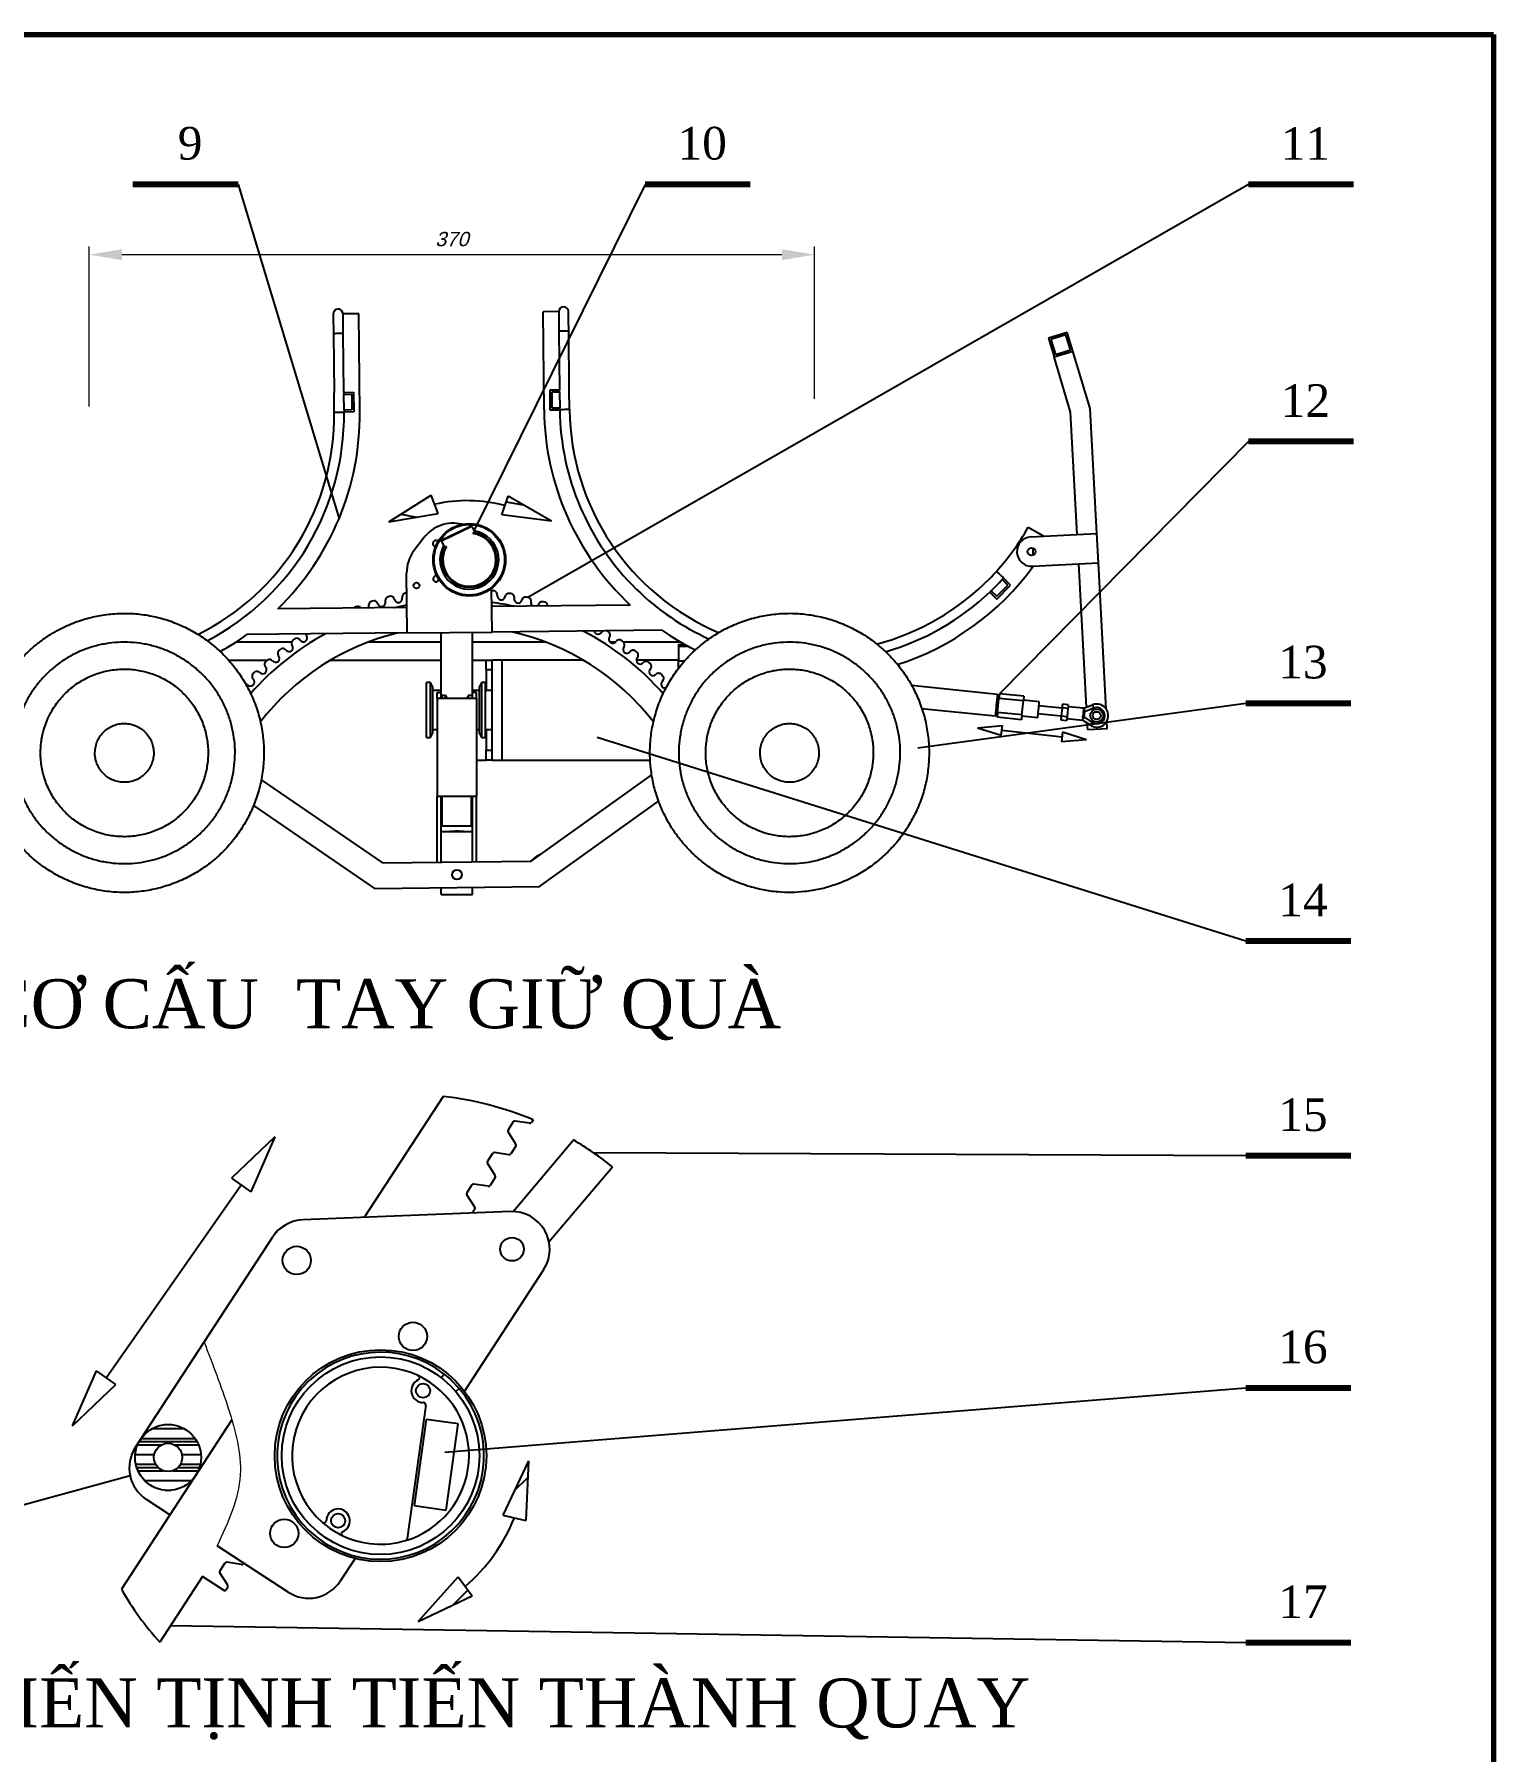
# Model space of a CAD drawing. Header units: millimetres. Extents: x -219 to 2642, y 0 to 2247.
# Drawn here: x 612.3 to 969.5, y 1826.7 to 2247.1 of the extents above; entities that cross this region are included whole.
import ezdxf

# ---------------------------------------------------------------- set-up
doc = ezdxf.new("R2010")
doc.units = ezdxf.units.MM
doc.header["$PDSIZE"] = -1
doc.layers.add('dddd', color=1, linetype='Continuous')
doc.layers.add('NETCOBAN', color=1, linetype='Continuous', lineweight=20)
doc.styles.add('dinh1', font='VNARIAL.TTF', dxfattribs={"oblique": 15})
doc.styles.get("Standard").update_dxf_attribs({"font": 'times_0.ttf'})
doc.dimstyles.new('kt_tq', dxfattribs={"dimtxt": 3.5, "dimasz": 8, "dimexe": 2, "dimexo": 2, "dimgap": 2, "dimtad": 1, "dimdec": 0, "dimlfac": 2.5, "dimzin": 0, "dimtxsty": 'dinh1', "dimcen": 0.09, "dimclrd": 21, "dimclre": 21, "dimclrt": 256, "dimadec": 0, "dimazin": 0, "dimtm": 1e-09, "dimtfac": 1, "dimtdec": 0, "dimtofl": 0, "dimtmove": 0, "dimatfit": 3, "dimfxl": 0.18, "dimtolj": 1, "dimtzin": 0, "dimlwd": 13, "dimlwe": 13, "dimarcsym": 0})

# ---------------------------------------------------------------- blocks, each defined once
blk = doc.blocks.new('*D5')
at = {"layer": 'Defpoints', "color": 21, "lineweight": 13, "ltscale": 0.5, "transparency": 16777216}
for p, q in [((625.69, 2155.94), (625.69, 2195.13)), ((803.28, 2157.85), (803.28, 2195.13)), ((633.69, 2193.13), (795.28, 2193.13))]:
    blk.add_line(p, q, dxfattribs=at)
at = {"layer": 'Defpoints', "color": 0, "ltscale": 0.5, "transparency": 16777216}
for p in [(803.28, 2193.13), (625.69, 2153.94), (803.28, 2155.85)]:
    blk.add_point(p, dxfattribs=at)
at = {"layer": 'Defpoints', "color": 21, "ltscale": 0.5, "transparency": 16777216}
for points in [[(633.69, 2194.46), (633.69, 2191.79), (625.69, 2193.13)], [(795.28, 2194.46), (795.28, 2191.79), (803.28, 2193.13)]]:
    blk.add_solid(points, dxfattribs=at)
at = {"layer": 'Defpoints', "lineweight": 25, "ltscale": 0.5, "transparency": 16777216, "insert": (714.48, 2196.92), "char_height": 3.5, "attachment_point": 5, "style": 'dinh1'}
blk.add_mtext('\\A1;370', dxfattribs=at)

msp = doc.modelspace()

# ---------------------------------------------------------------- hatches: boundary and pattern name
at = {"lineweight": 25, "ltscale": 0.4}
h = msp.add_hatch(dxfattribs=at)
h.set_pattern_fill('ANSI32', color=256, scale=1.2, angle=124.62, style=0)
h.set_pattern_definition([(169.61997, (13371.224, -16672.372), (-2.059415, -11.2429404), []), (169.61997, (13368.163, -16667.938), (-2.059415, -11.2429404), [])])
h.paths.add_polyline_path([(728.25, 2133.98), (726.71, 2129.43), (738.85, 2127.86)])
h.paths.add_polyline_path([(711.13, 2129.78), (709.43, 2134.27), (699.06, 2127.76)])
h = msp.add_hatch()
h.set_pattern_fill('PLASTI', color=256, style=0)
h.set_pattern_definition([(0, (-17753.3755, 1362.0165), (0, 6.35), []), (0, (-17753.3755, 1362.81), (0, 6.35), []), (0, (-17753.3755, 1363.604), (0, 6.35), []), (0, (-17753.3755, 1365.985), (0, 6.35), [])])
h.paths.add_polyline_path([(651.66, 1894.14), (651.84, 1894.41, 0.140554), (653.07, 1898.68, 0.737931), (638.34, 1903.23), (638.16, 1902.96, 0.140559), (636.93, 1898.68, 0.737924)])
h.paths.add_polyline_path([(641.54, 1898.68, -1), (648.46, 1898.68, -1)], flags=16)
h = msp.add_hatch(dxfattribs=at)
h.set_pattern_fill('ANSI32', color=256, scale=1.44, style=0)
h.set_pattern_definition([(45, (-26471.741, 2200.907), (-9.6986766, 9.6986766), []), (45, (-26465.276, 2200.907), (-9.6986766, 9.6986766), [])])
h.paths.add_polyline_path([(719.45, 1864.82), (716.01, 1869.44), (706.19, 1858.52)])
h.paths.add_polyline_path([(726.98, 1884.58), (732.57, 1883.21), (733.21, 1897.88)])

# ---------------------------------------------------------------- linework, layer by layer
for p, q in [((691.67, 2178.65), (687.83, 2178.61)), ((691.93, 2154.65), (691.67, 2178.65)), ((740.62, 2179.18), (736.79, 2179.13)), ((737.04, 2155.14), (736.79, 2179.13)), ((685.48, 2173.78), (685.63, 2159.38)), ((688.03, 2159.41), (687.88, 2173.81)), ((740.68, 2174.38), (740.83, 2159.98)), ((743.23, 2160), (743.08, 2174.4)), ((865.12, 2174.1), (860.52, 2172.72)), ((864.8, 2173.5), (861.12, 2172.4)), ((865.9, 2169.82), (864.8, 2173.5)), ((866.5, 2169.5), (865.12, 2174.1)), ((860.52, 2172.72), (861.9, 2168.12)), ((861.12, 2172.4), (862.22, 2168.72)), ((861.9, 2168.12), (866.5, 2169.5)), ((862.22, 2168.72), (865.9, 2169.82)), ((870.71, 2155.43), (866.5, 2169.5)), ((865.95, 2154.6), (861.9, 2168.12)), ((685.69, 2154.58), (685.63, 2159.38)), ((688.03, 2159.41), (690.43, 2159.43)), ((688.03, 2159.41), (688.04, 2158.93)), ((688.04, 2158.93), (689.96, 2158.95)), ((688.08, 2155.09), (688.04, 2158.93)), ((689.96, 2158.95), (690, 2155.11)), ((690.43, 2159.43), (690.49, 2154.63)), ((740.83, 2159.98), (738.43, 2159.95)), ((738.43, 2159.95), (738.48, 2155.15)), ((740.84, 2159.5), (738.92, 2159.48)), ((738.92, 2159.48), (738.96, 2155.64)), ((740.84, 2159.5), (740.83, 2159.98)), ((740.84, 2159.5), (740.88, 2155.66)), ((743.28, 2155.2), (743.23, 2160)), ((690, 2155.11), (688.08, 2155.09)), ((688.08, 2155.09), (688.09, 2154.61)), ((690.49, 2154.63), (688.09, 2154.61)), ((738.48, 2155.15), (740.88, 2155.18)), ((738.96, 2155.64), (740.88, 2155.66)), ((740.88, 2155.18), (740.88, 2155.66)), ((867.56, 2124.64), (865.95, 2154.6)), ((872.36, 2124.9), (870.71, 2155.43)), ((707.5, 2123.71), (705.18, 2120.62)), ((719.37, 2126.59), (711.94, 2122.98)), ((712.05, 2123.3), (719.05, 2126.7)), ((719.37, 2126.59), (720.1, 2125.08)), ((720.1, 2125.08), (719.63, 2124.85)), ((855.56, 2126.41), (859.48, 2124.2)), ((856.2, 2124.03), (872.36, 2124.9)), ((872.75, 2117.71), (872.36, 2124.9)), ((711.94, 2122.98), (712.68, 2121.47)), ((713.15, 2121.7), (712.68, 2121.47)), ((857.12, 2121.06), (856.71, 2121.06)), ((703.55, 2100.53), (703.39, 2115.19)), ((856.59, 2116.84), (872.75, 2117.71)), ((869.84, 2082.33), (867.95, 2117.45)), ((874.67, 2081.9), (872.75, 2117.71)), ((724.31, 2100.75), (724.19, 2111.42)), ((724.38, 2110.87), (724.2, 2110.87)), ((843.63, 2111.54), (843.63, 2111.44)), ((846.16, 2110.52), (847.91, 2108.81)), ((846.51, 2110.85), (847.91, 2109.49)), ((847.91, 2108.81), (851.27, 2112.24)), ((847.91, 2109.49), (850.59, 2112.23)), ((850.59, 2112.23), (849.2, 2113.6)), ((849.52, 2113.95), (849.55, 2113.99)), ((851.27, 2112.24), (849.52, 2113.95)), ((703.48, 2106.77), (671.85, 2106.43)), ((694.19, 2106.67), (694.14, 2106.99)), ((758.15, 2107.36), (724.24, 2106.99)), ((675.24, 2098.26), (661.58, 2098.26)), ((703.55, 2100.53), (664.3, 2100.11)), ((711.87, 2098.26), (693.92, 2098.26)), ((703.55, 2100.53), (724.31, 2100.75)), ((711.87, 2084.53), (711.87, 2100.62)), ((719.55, 2084.53), (719.55, 2100.7)), ((737.5, 2098.26), (719.55, 2098.26)), ((765.84, 2101.2), (724.31, 2100.75)), ((752.44, 2101.01), (752.35, 2101.06)), ((754.54, 2098.26), (753.21, 2098.26)), ((770.55, 2098.26), (756.54, 2098.26)), ((659.79, 2093.89), (669.36, 2093.89)), ((684.83, 2093.89), (711.87, 2093.89)), ((719.55, 2093.89), (722.91, 2093.89)), ((722.91, 2093.89), (724.35, 2093.89)), ((722.91, 2091.49), (722.91, 2093.89)), ((726.75, 2093.89), (724.35, 2093.89)), ((746.59, 2093.89), (726.75, 2093.89)), ((769.95, 2093.89), (759.66, 2093.89)), ((771.7, 2097.62), (769.95, 2097.62)), ((769.95, 2097.2), (769.95, 2093.89)), ((772.49, 2097.2), (769.95, 2097.2)), ((771.49, 2093.65), (769.95, 2093.65)), ((724.35, 2091.49), (722.91, 2091.49)), ((722.91, 2091.49), (722.91, 2086.45)), ((709.23, 2088.37), (708.27, 2088.37)), ((709.71, 2087.41), (709.23, 2088.37)), ((711.87, 2086.45), (709.71, 2086.45)), ((710.91, 2085.97), (711.87, 2085.97)), ((710.91, 2084.53), (710.91, 2085.97)), ((711.87, 2084.53), (711.87, 2085.97)), ((712.95, 2085.25), (711.99, 2085.25)), ((713.31, 2084.53), (712.95, 2085.25)), ((718.47, 2085.25), (718.11, 2084.53)), ((719.43, 2085.25), (718.47, 2085.25)), ((721.23, 2086.45), (719.55, 2086.45)), ((719.55, 2084.53), (719.55, 2085.97)), ((720.51, 2085.97), (719.55, 2085.97)), ((720.51, 2084.53), (720.51, 2085.97)), ((721.71, 2088.37), (721.23, 2087.41)), ((722.67, 2088.37), (721.71, 2088.37)), ((724.35, 2086.45), (722.67, 2086.45)), ((848.04, 2085.45), (827.04, 2087.62)), ((848.5, 2085.28), (848.03, 2085.33)), ((854.51, 2085.02), (848.54, 2085.64)), ((710.91, 2084.53), (710.91, 2060.53)), ((710.91, 2084.53), (720.51, 2084.53)), ((720.51, 2084.53), (720.51, 2060.53)), ((829.46, 2082.06), (847.5, 2080.2)), ((829.48, 2081.98), (829.94, 2082.01)), ((848.07, 2081.05), (848.42, 2084.5)), ((854.04, 2080.44), (848.07, 2081.05)), ((854.39, 2083.88), (848.42, 2084.5)), ((854.04, 2080.44), (854.39, 2083.88)), ((858.23, 2083.68), (854.41, 2084.07)), ((863.86, 2082.13), (858.13, 2082.72)), ((863.87, 2082.2), (863.66, 2080.15)), ((865.3, 2082.05), (863.87, 2082.2)), ((865.39, 2082.94), (863.96, 2083.09)), ((865.3, 2082.05), (865.09, 2080)), ((869.16, 2082.07), (865.34, 2082.46)), ((869.07, 2081.21), (869.08, 2081.25)), ((869.16, 2082.07), (871.33, 2082.91)), ((869.32, 2081.22), (869.19, 2079.99)), ((871.63, 2082.13), (869.32, 2081.22)), ((709.71, 2076.85), (710.91, 2076.85)), ((720.51, 2076.85), (721.23, 2076.85)), ((722.67, 2076.85), (724.35, 2076.85)), ((722.91, 2076.85), (722.91, 2071.81)), ((847.51, 2080.32), (847.99, 2080.27)), ((853.92, 2079.29), (847.95, 2079.91)), ((854.02, 2080.25), (857.84, 2079.86)), ((857.93, 2080.81), (863.66, 2080.22)), ((863.57, 2079.27), (865, 2079.12)), ((865.09, 2080), (863.66, 2080.15)), ((865.05, 2079.6), (868.87, 2079.2)), ((870.81, 2077.93), (868.87, 2079.2)), ((868.95, 2080.02), (868.96, 2080.06)), ((869.19, 2079.99), (871.27, 2078.63)), ((870.14, 2076.81), (870.05, 2078.43)), ((874.93, 2077.06), (870.14, 2076.81)), ((874.93, 2077.06), (874.83, 2078.94)), ((708.27, 2074.93), (709.23, 2074.93)), ((709.23, 2074.93), (709.71, 2075.89)), ((721.23, 2075.89), (721.71, 2074.93)), ((721.71, 2074.93), (722.67, 2074.93)), ((720.51, 2069.41), (722.91, 2069.41)), ((722.91, 2069.41), (722.91, 2071.81)), ((722.91, 2071.81), (724.35, 2071.81)), ((724.35, 2069.41), (722.91, 2069.41)), ((724.35, 2069.41), (726.75, 2069.41)), ((726.75, 2069.41), (763.04, 2069.41)), ((667.75, 2064.58), (697.46, 2044.25)), ((733.89, 2044.64), (763.43, 2065.81)), ((710.91, 2044.4), (710.91, 2060.53)), ((710.91, 2060.53), (720.51, 2060.53)), ((711.87, 2044.41), (711.87, 2060.53)), ((719.55, 2044.49), (719.55, 2060.53)), ((720.51, 2044.5), (720.51, 2060.53)), ((665.91, 2058.28), (695.56, 2037.99)), ((735.92, 2038.42), (765.09, 2059.32)), ((711.87, 2044.41), (711.87, 2051.89)), ((711.87, 2051.89), (719.55, 2051.89)), ((712.11, 2053.33), (719.31, 2053.33)), ((719.55, 2044.49), (719.55, 2051.89)), ((697.46, 2044.25), (733.89, 2044.64)), ((695.56, 2037.99), (735.92, 2038.42)), ((701.71, 2037.96), (701.72, 2038.06)), ((711.87, 2036.53), (711.87, 2038.17)), ((711.87, 2036.53), (719.55, 2036.53)), ((719.55, 2036.53), (719.55, 2038.25)), ((712.36, 1987.06), (693.02, 1957.45)), ((729.48, 1980.84), (728.23, 1978.92)), ((733.48, 1980.5), (729.94, 1981.04)), ((734.36, 1981.35), (733.94, 1980.7)), ((730.15, 1975.4), (728.23, 1978.42)), ((729.46, 1958.87), (744.27, 1976.4)), ((724.44, 1973.12), (723.19, 1971.21)), ((728.44, 1972.78), (724.9, 1973.32)), ((730.15, 1974.9), (728.9, 1972.98)), ((725.11, 1967.68), (723.19, 1970.71)), ((738.25, 1951.43), (753.8, 1969.82)), ((719.4, 1965.4), (718.15, 1963.49)), ((723.4, 1965.06), (719.86, 1965.61)), ((725.11, 1967.18), (723.86, 1965.27)), ((720.07, 1959.97), (718.15, 1962.99)), ((720.07, 1959.47), (719.43, 1958.49)), ((728.84, 1958.87), (677.99, 1956.85)), ((636.99, 1901.16), (670.64, 1952.68)), ((671.01, 1953.25), (670.64, 1952.68)), ((736.92, 1944.62), (717.54, 1914.94)), ((712.61, 1919.08), (711.9, 1918.17)), ((715.41, 1914.82), (716.28, 1915.57)), ((708.06, 1911.49), (703.54, 1878.81)), ((660.62, 1907.86), (633.56, 1866.43)), ((708.19, 1907.99), (705.27, 1886.88)), ((716.01, 1906.91), (708.19, 1907.99)), ((713.09, 1885.8), (716.01, 1906.91)), ((645.45, 1884.63), (639.67, 1888.41)), ((705.27, 1886.88), (713.09, 1885.8)), ((674.39, 1865.73), (657.03, 1877.07)), ((658.92, 1872.81), (657.67, 1870.9)), ((662.92, 1872.47), (659.38, 1873.02)), ((663.49, 1872.85), (663.38, 1872.68)), ((690.77, 1873.95), (687.14, 1868.4)), ((653.46, 1869.51), (642.96, 1853.43)), ((658.96, 1865.92), (653.46, 1869.51)), ((659.59, 1867.38), (657.67, 1870.4)), ((659.59, 1866.88), (658.96, 1865.92))]:
    msp.add_line(p, q)
at = {"color": 7, "linetype": 'Continuous'}
for p, q in [((699.06, 2127.76), (709.43, 2134.27)), ((711.13, 2129.78), (709.43, 2134.27)), ((726.71, 2129.43), (728.25, 2133.98)), ((738.85, 2127.86), (728.25, 2133.98)), ((699.06, 2127.76), (711.13, 2129.78)), ((738.85, 2127.86), (726.71, 2129.43)), ((843.16, 2077.33), (849.26, 2077.86)), ((843.16, 2077.33), (848.99, 2075.47)), ((848.99, 2075.47), (849.26, 2077.86)), ((863.86, 2075.02), (849.13, 2076.66)), ((863.99, 2076.22), (863.72, 2073.83)), ((869.82, 2074.36), (863.72, 2073.83)), ((869.82, 2074.36), (863.99, 2076.22)), ((671.14, 1977.18), (660.52, 1967.04)), ((671.14, 1977.18), (665.24, 1963.73)), ((629.84, 1918.2), (662.88, 1965.39)), ((660.52, 1967.04), (665.24, 1963.73)), ((621.58, 1906.41), (627.49, 1919.85)), ((632.2, 1916.55), (627.49, 1919.85)), ((621.58, 1906.41), (632.2, 1916.55)), ((733.21, 1897.88), (726.98, 1884.58)), ((733.21, 1897.88), (732.57, 1883.21)), ((726.98, 1884.58), (732.57, 1883.21)), ((706.19, 1858.52), (716.01, 1869.44)), ((716.01, 1869.44), (719.45, 1864.82)), ((706.19, 1858.52), (719.45, 1864.82))]:
    msp.add_line(p, q, dxfattribs=at)
at = {"flags": 128}
for points in [[(685.43, 2178.58), (685.43, 2178.49), (685.43, 2178.21), (685.44, 2177.77), (685.44, 2177.17), (685.45, 2176.45), (685.46, 2175.62), (685.47, 2174.72), (685.48, 2173.78)], [(687.83, 2178.61), (687.73, 2179.06), (687.47, 2179.45)], [(687.88, 2173.81), (687.87, 2174.74), (687.86, 2175.64), (687.85, 2176.47), (687.84, 2177.2), (687.84, 2177.8), (687.83, 2178.24), (687.83, 2178.51), (687.83, 2178.61)], [(740.62, 2179.18), (740.63, 2179.08), (740.63, 2178.81), (740.63, 2178.37), (740.64, 2177.77), (740.65, 2177.04), (740.66, 2176.21), (740.67, 2175.31), (740.68, 2174.38)], [(743.08, 2174.4), (743.07, 2175.34), (743.06, 2176.24), (743.05, 2177.07), (743.04, 2177.8), (743.03, 2178.39), (743.03, 2178.84), (743.03, 2179.11), (743.02, 2179.2)], [(687.88, 2173.81), (687.79, 2173.81), (687.53, 2173.8), (687.14, 2173.8), (686.68, 2173.79), (686.22, 2173.79), (685.83, 2173.78), (685.57, 2173.78), (685.48, 2173.78)], [(743.08, 2174.4), (742.99, 2174.4), (742.73, 2174.4), (742.34, 2174.39), (741.88, 2174.39), (741.42, 2174.38), (741.03, 2174.38), (740.77, 2174.38), (740.68, 2174.38)], [(685.69, 2154.58), (685.78, 2154.58), (686.04, 2154.59), (686.43, 2154.59), (686.89, 2154.59), (687.35, 2154.6), (687.74, 2154.6), (688, 2154.61), (688.09, 2154.61)], [(743.28, 2155.2), (743.19, 2155.2), (742.93, 2155.2), (742.54, 2155.19), (742.08, 2155.19), (741.62, 2155.18), (741.23, 2155.18), (740.97, 2155.18), (740.88, 2155.18)], [(856.71, 2121.06), (856.71, 2121.05), (856.71, 2120.93), (856.71, 2120.63), (856.71, 2120.18), (856.71, 2119.57), (856.71, 2119.52)], [(847.77, 2115.6), (847.78, 2115.59), (847.88, 2115.5), (848.09, 2115.31), (848.39, 2115.04), (848.73, 2114.73), (849.05, 2114.44), (849.33, 2114.19), (849.5, 2114.03), (849.55, 2113.99)], [(711.11, 2113.27), (711.27, 2113.5), (711.3, 2113.6)], [(849.52, 2113.95), (849.52, 2113.95), (849.52, 2113.95), (849.52, 2113.95), (849.52, 2113.95), (849.52, 2113.95), (849.52, 2113.95), (849.52, 2113.95), (849.52, 2113.95)], [(690.72, 2106.8), (690.55, 2106.71), (690.44, 2106.63)], [(700.3, 2106.74), (700.4, 2106.76), (703.48, 2107.4)], [(700.3, 2106.74), (700.4, 2106.76), (703.48, 2107.4)], [(735.49, 2107.12), (735.53, 2107.16), (735.7, 2107.49)], [(724.35, 2090.3), (724.35, 2091.27), (724.35, 2092.09), (724.35, 2092.77), (724.35, 2093.3), (724.35, 2093.66), (724.35, 2093.85), (724.35, 2093.89)], [(726.75, 2090.3), (726.75, 2091.27), (726.75, 2092.09), (726.75, 2092.77), (726.75, 2093.3), (726.75, 2093.66), (726.75, 2093.85), (726.75, 2093.89)], [(726.75, 2090.3), (726.75, 2091.27), (726.75, 2092.09), (726.75, 2092.77), (726.75, 2093.3), (726.75, 2093.66), (726.75, 2093.85), (726.75, 2093.89)], [(769.95, 2097.62), (769.95, 2097.62), (769.95, 2097.6), (769.95, 2097.56), (769.95, 2097.5), (769.95, 2097.42), (769.95, 2097.32), (769.95, 2097.2)], [(769.95, 2091.88), (769.95, 2091.92), (769.95, 2092.64), (769.95, 2093.2), (769.95, 2093.6), (769.95, 2093.83), (769.95, 2093.89)], [(724.35, 2069.41), (724.35, 2069.47), (724.35, 2069.71), (724.35, 2070.11), (724.35, 2070.68), (724.35, 2071.39), (724.35, 2072.26), (724.35, 2073.25), (724.35, 2074.36), (724.35, 2075.58), (724.35, 2076.88), (724.35, 2078.25), (724.35, 2079.66), (724.35, 2081.1), (724.35, 2082.55), (724.35, 2083.99), (724.35, 2085.39), (724.35, 2086.75), (724.35, 2088.03), (724.35, 2089.22), (724.35, 2090.3)], [(726.75, 2069.41), (726.75, 2069.47), (726.75, 2069.71), (726.75, 2070.11), (726.75, 2070.68), (726.75, 2071.39), (726.75, 2072.26), (726.75, 2073.25), (726.75, 2074.36), (726.75, 2075.58), (726.75, 2076.88), (726.75, 2078.25), (726.75, 2079.66), (726.75, 2081.1), (726.75, 2082.55), (726.75, 2083.99), (726.75, 2085.39), (726.75, 2086.75), (726.75, 2088.03), (726.75, 2089.22), (726.75, 2090.3)], [(726.75, 2069.41), (726.75, 2069.47), (726.75, 2069.71), (726.75, 2070.11), (726.75, 2070.68), (726.75, 2071.39), (726.75, 2072.26), (726.75, 2073.25), (726.75, 2074.36), (726.75, 2075.58), (726.75, 2076.88), (726.75, 2078.25), (726.75, 2079.66), (726.75, 2081.1), (726.75, 2082.55), (726.75, 2083.99), (726.75, 2085.39), (726.75, 2086.75), (726.75, 2088.03), (726.75, 2089.22), (726.75, 2090.3)], [(708.27, 2074.93), (708.27, 2075.01), (708.27, 2075.27), (708.27, 2075.7), (708.27, 2076.27), (708.27, 2076.99), (708.27, 2077.83), (708.27, 2078.77), (708.27, 2079.78), (708.27, 2080.84), (708.27, 2081.92), (708.27, 2082.99), (708.27, 2084.03), (708.27, 2085.01), (708.27, 2085.9), (708.27, 2086.68), (708.27, 2087.33), (708.27, 2087.83), (708.27, 2088.17), (708.27, 2088.35), (708.27, 2088.37)], [(709.23, 2074.93), (709.23, 2075.01), (709.23, 2075.27), (709.23, 2075.7), (709.23, 2076.27), (709.23, 2076.99), (709.23, 2077.83), (709.23, 2078.77), (709.23, 2079.78), (709.23, 2080.84), (709.23, 2081.92), (709.23, 2082.99), (709.23, 2084.03), (709.23, 2085.01), (709.23, 2085.9), (709.23, 2086.68), (709.23, 2087.33), (709.23, 2087.83), (709.23, 2088.17), (709.23, 2088.35), (709.23, 2088.37)], [(709.71, 2087.41), (709.71, 2087.32), (709.71, 2087.06), (709.71, 2086.64), (709.71, 2086.06), (709.71, 2085.35), (709.71, 2084.53), (709.71, 2083.62), (709.71, 2082.65), (709.71, 2081.65), (709.71, 2080.65), (709.71, 2079.68), (709.71, 2078.77), (709.71, 2077.94), (709.71, 2077.23), (709.71, 2076.66), (709.71, 2076.23), (709.71, 2075.97), (709.71, 2075.89), (709.71, 2075.89)], [(711.99, 2085.25), (711.99, 2085.23), (711.99, 2085.06), (711.99, 2084.72), (711.99, 2084.53)], [(712.95, 2084.53), (712.95, 2084.72), (712.95, 2085.06), (712.95, 2085.23), (712.95, 2085.25)], [(718.47, 2085.25), (718.47, 2085.23), (718.47, 2085.06), (718.47, 2084.72), (718.47, 2084.53)], [(719.43, 2085.25), (719.43, 2085.23), (719.43, 2085.06), (719.43, 2084.72), (719.43, 2084.53)], [(721.23, 2075.89), (721.23, 2075.97), (721.23, 2076.23), (721.23, 2076.66), (721.23, 2077.23), (721.23, 2077.94), (721.23, 2078.77), (721.23, 2079.68), (721.23, 2080.65), (721.23, 2081.65), (721.23, 2082.65), (721.23, 2083.62), (721.23, 2084.53), (721.23, 2085.35), (721.23, 2086.06), (721.23, 2086.64), (721.23, 2087.06), (721.23, 2087.32), (721.23, 2087.41), (721.23, 2087.41)], [(721.71, 2088.37), (721.71, 2088.35), (721.71, 2088.17), (721.71, 2087.83), (721.71, 2087.33), (721.71, 2086.68), (721.71, 2085.9), (721.71, 2085.01), (721.71, 2084.03), (721.71, 2082.99), (721.71, 2081.92), (721.71, 2080.84), (721.71, 2079.78), (721.71, 2078.77), (721.71, 2077.83), (721.71, 2076.99), (721.71, 2076.27), (721.71, 2075.7), (721.71, 2075.27), (721.71, 2075.01), (721.71, 2074.93)], [(722.67, 2074.93), (722.67, 2075.01), (722.67, 2075.27), (722.67, 2075.7), (722.67, 2076.27), (722.67, 2076.99), (722.67, 2077.83), (722.67, 2078.77), (722.67, 2079.78), (722.67, 2080.84), (722.67, 2081.92), (722.67, 2082.99), (722.67, 2084.03), (722.67, 2085.01), (722.67, 2085.9), (722.67, 2086.68), (722.67, 2087.33), (722.67, 2087.83), (722.67, 2088.17), (722.67, 2088.35), (722.67, 2088.37)], [(848.04, 2085.45), (848.03, 2085.36), (848, 2085.1), (847.96, 2084.68), (847.9, 2084.14), (847.84, 2083.5), (847.77, 2082.82), (847.7, 2082.14), (847.63, 2081.51), (847.58, 2080.97), (847.53, 2080.55), (847.51, 2080.29), (847.5, 2080.2)], [(848.54, 2085.64), (848.53, 2085.53), (848.52, 2085.41), (848.5, 2085.28), (848.49, 2085.14), (848.47, 2084.99), (848.46, 2084.83), (848.44, 2084.67), (848.42, 2084.5)], [(848.07, 2081.05), (848.05, 2080.88), (848.03, 2080.72), (848.02, 2080.56), (848, 2080.41), (847.99, 2080.27), (847.97, 2080.14), (847.96, 2080.02), (847.95, 2079.91)], [(854.51, 2085.02), (854.5, 2084.91), (854.48, 2084.79), (854.47, 2084.66), (854.46, 2084.52), (854.44, 2084.37), (854.43, 2084.22), (854.41, 2084.05), (854.39, 2083.88)], [(858.23, 2083.68), (858.23, 2083.65), (858.21, 2083.49), (858.18, 2083.17), (858.13, 2082.72), (858.08, 2082.19), (858.02, 2081.62), (857.96, 2081.07), (857.91, 2080.58), (857.87, 2080.19), (857.84, 2079.94), (857.84, 2079.86), (857.84, 2079.86)], [(863.96, 2083.09), (863.95, 2083.03), (863.93, 2082.85), (863.91, 2082.57), (863.87, 2082.2)], [(865.39, 2082.94), (865.39, 2082.88), (865.37, 2082.7), (865.34, 2082.42), (865.3, 2082.05)], [(869.07, 2081.21), (869.06, 2081.07), (869.04, 2080.93), (869.03, 2080.78), (869.01, 2080.63), (869, 2080.49), (868.98, 2080.34), (868.97, 2080.2), (868.96, 2080.06)], [(869.32, 2081.22), (869.27, 2081.23), (869.23, 2081.23), (869.19, 2081.24), (869.15, 2081.24), (869.13, 2081.24), (869.1, 2081.25), (869.09, 2081.25), (869.08, 2081.25)], [(869.14, 2081.82), (869.15, 2081.93), (869.16, 2082), (869.16, 2082.05), (869.16, 2082.07)], [(869.4, 2081.63), (869.38, 2081.5), (869.35, 2081.36), (869.32, 2081.22)], [(871.33, 2082.91), (871.33, 2082.9), (871.35, 2082.86), (871.38, 2082.78), (871.42, 2082.69), (871.46, 2082.57), (871.52, 2082.43), (871.57, 2082.29), (871.63, 2082.13)], [(854.04, 2080.44), (854.02, 2080.27), (854, 2080.1), (853.98, 2079.95), (853.97, 2079.8), (853.95, 2079.66), (853.94, 2079.53), (853.93, 2079.41), (853.92, 2079.29)], [(863.66, 2080.15), (863.62, 2079.78), (863.59, 2079.5), (863.57, 2079.33), (863.57, 2079.27)], [(865.09, 2080), (865.05, 2079.63), (865.02, 2079.35), (865, 2079.18), (865, 2079.12)], [(868.87, 2079.2), (868.87, 2079.22), (868.87, 2079.26), (868.88, 2079.34), (868.89, 2079.45)], [(869.19, 2079.99), (869.15, 2080), (869.1, 2080), (869.06, 2080.01), (869.03, 2080.01), (869, 2080.01), (868.98, 2080.02), (868.96, 2080.02), (868.95, 2080.02)], [(869.19, 2079.99), (869.19, 2079.85), (869.19, 2079.71), (869.19, 2079.58)], [(870.81, 2077.93), (870.82, 2077.94), (870.85, 2077.98), (870.89, 2078.05), (870.95, 2078.13), (871.02, 2078.24), (871.1, 2078.36), (871.18, 2078.49), (871.27, 2078.63)], [(712.11, 2053.33), (712.11, 2053.41), (712.11, 2053.66), (712.11, 2054.06), (712.11, 2054.6), (712.11, 2055.24), (712.11, 2055.96), (712.11, 2056.73), (712.11, 2057.51), (712.11, 2058.26), (712.11, 2058.95), (712.11, 2059.54), (712.11, 2060.01), (712.11, 2060.34), (712.11, 2060.51), (712.11, 2060.53)], [(719.31, 2053.33), (719.31, 2053.41), (719.31, 2053.66), (719.31, 2054.06), (719.31, 2054.6), (719.31, 2055.24), (719.31, 2055.96), (719.31, 2056.73), (719.31, 2057.51), (719.31, 2058.26), (719.31, 2058.95), (719.31, 2059.54), (719.31, 2060.01), (719.31, 2060.34), (719.31, 2060.51), (719.31, 2060.53)], [(712.61, 1919.08), (714.08, 1917.84), (716.28, 1915.57)]]:
    msp.add_lwpolyline(points, dxfattribs=at)
for centre, radius in [((718.75, 2118.43), 8.88), ((718.75, 2118.43), 8.64), ((856.4, 2120.43), 0.96), ((705.8, 2112.13), 0.72), ((872.36, 2080.29), 1.59), ((872.36, 2080.29), 0.96), ((715.71, 2041.33), 1.2), ((729.21, 1949.66), 2.88), ((676.5, 1946.91), 3.46), ((704.95, 1928.32), 3.46), ((697.01, 1899.11), 25.92), ((697.01, 1899.11), 24.19), ((707.41, 1915.02), 1.73), ((645, 1898.68), 8.07), ((645, 1898.68), 3.46), ((673.45, 1880.1), 3.46), ((686.62, 1883.19), 1.73)]:
    msp.add_circle(centre, radius)
for centre, radius, start, end in [((686.63, 2178.59), 1.2, 45.6173, 180.6173), ((741.82, 2179.19), 1.2, 0.6173, 180.6173), ((625.69, 2153.94), 60, 296.2959, 0.6173), ((625.69, 2153.94), 62.4, 297.5642, 0.6173), ((625.69, 2153.94), 66.24, 314.1786, 0.6173), ((803.28, 2155.85), 66.24, 180.6173, 227.056), ((803.28, 2155.85), 62.4, 180.6173, 225.6173), ((803.28, 2155.85), 60, 180.6173, 247.0932), ((714.88, 2118.15), 9.24, 76.6995, 143.0109), ((710.51, 2122.43), 0.72, 39.3895, 268.8581), ((718.75, 2118.43), 7.2, 150.939, 80.9472), ((712.16, 2123.08), 0.24, 115.9431, 205.9431), ((718.75, 2118.43), 6.72, 152.6902, 79.1959), ((718.75, 2118.43), 6.48, 149.7455, 82.1406), ((719.15, 2126.49), 0.24, 25.9431, 115.9431), ((803.28, 2155.85), 60, 317.8648, 330.6173), ((856.4, 2120.43), 3.6, 93.0826, 273.0826), ((712.27, 2115.28), 8.88, 143.0109, 180.6173), ((803.28, 2155.85), 66.24, 287.7715, 323.9319), ((803.28, 2155.85), 60, 315.602, 317.8648), ((710.6, 2113.77), 0.72, 73.7907, 315.6173), ((715.71, 2041.33), 70.08, 82.4047, 82.8924), ((724.65, 2109.89), 0.96, 351.1348, 70.3449), ((803.28, 2155.85), 62.4, 225.6173, 245.6151), ((803.28, 2155.85), 60, 284.621, 315.602), ((803.28, 2155.85), 62.4, 286.117, 313.4131), ((803.28, 2155.85), 62.4, 313.4131, 313.8541), ((803.28, 2155.85), 62.4, 313.8546, 317.3805), ((803.28, 2155.85), 62.4, 317.3805, 317.8215), ((715.71, 2041.33), 70.08, 110.4047, 110.8924), ((691.41, 2106.06), 0.96, 37.8281, 98.3449), ((695.05, 2107.29), 0.96, 107.7084, 198.1839), ((715.71, 2041.33), 70.08, 106.9047, 107.3924), ((695.41, 2107.42), 0.96, 15.6348, 94.8449), ((697.26, 2107.94), 0.96, 195.6348, 14.6839), ((699.12, 2108.43), 0.96, 104.2084, 194.6839), ((715.71, 2041.33), 70.08, 103.4047, 103.8924), ((699.48, 2108.54), 0.96, 12.1348, 91.3449), ((701.36, 2108.94), 0.96, 192.1348, 11.1839), ((703.25, 2109.31), 0.96, 100.7084, 191.1839), ((715.71, 2041.33), 70.08, 100.0787, 100.3924), ((715.71, 2041.33), 67.2, 77.9776, 82.7141), ((726.55, 2109.59), 0.96, 171.1348, 350.1839), ((728.44, 2109.26), 0.96, 79.7084, 170.1839), ((715.71, 2041.33), 70.08, 78.9047, 79.3924), ((728.82, 2109.21), 0.96, 347.6348, 66.8449), ((730.69, 2108.8), 0.96, 167.6348, 346.6839), ((732.56, 2108.36), 0.96, 76.2084, 166.6839), ((715.71, 2041.33), 70.08, 75.4047, 75.8924), ((732.94, 2108.29), 0.96, 344.1348, 63.3449), ((734.78, 2107.76), 0.96, 164.1348, 223.6279), ((736.62, 2107.21), 0.96, 72.7084, 163.1839), ((715.71, 2041.33), 70.08, 71.9047, 72.3924), ((736.99, 2107.11), 0.96, 1.8541, 59.8449), ((625.69, 2153.94), 66.24, 298.9377, 305.6484), ((715.71, 2041.33), 67.2, 118.6221, 138.7447), ((715.71, 2041.33), 60.96, 103.891, 142.1874), ((676.17, 2098.02), 0.96, 125.2084, 215.6839), ((715.71, 2041.33), 70.08, 124.4047, 124.8924), ((676.48, 2098.26), 0.96, 33.1348, 112.3449), ((678.08, 2099.31), 0.96, 213.1348, 32.1839), ((679.71, 2100.33), 0.96, 184.0786, 212.1839), ((715.71, 2041.33), 60.96, 37.7486, 77.3437), ((715.71, 2041.33), 67.2, 41.2402, 62.6125), ((750.29, 2101.17), 0.96, 188.9988, 329.1839), ((751.94, 2100.19), 0.96, 116.8181, 149.1839), ((715.71, 2041.33), 70.08, 57.9047, 58.3924), ((753.88, 2098.95), 0.96, 146.6348, 325.6839), ((752.28, 2100.01), 0.96, 326.6348, 45.8449), ((755.46, 2097.87), 0.96, 55.2084, 145.6839), ((715.71, 2041.33), 70.08, 54.4047, 54.8924), ((755.79, 2097.67), 0.96, 323.1348, 42.3449), ((803.28, 2155.85), 66.24, 235.5862, 243.9394), ((715.71, 2041.33), 70.08, 131.4047, 131.8924), ((669.83, 2093.05), 0.96, 40.1348, 119.3449), ((671.3, 2094.29), 0.96, 220.1348, 39.1839), ((672.79, 2095.5), 0.96, 128.7084, 219.1839), ((715.71, 2041.33), 70.08, 127.9047, 128.3924), ((673.07, 2095.76), 0.96, 36.6348, 115.8449), ((674.61, 2096.9), 0.96, 216.6348, 35.6839), ((757.33, 2096.51), 0.96, 143.1348, 322.1839), ((758.84, 2095.34), 0.96, 51.7084, 142.1839), ((715.71, 2041.33), 70.08, 50.9047, 51.3924), ((760.62, 2093.87), 0.96, 139.6348, 318.6839), ((759.15, 2095.11), 0.96, 319.6348, 38.8449), ((666.5, 2089.87), 0.96, 135.7084, 226.1839), ((715.71, 2041.33), 70.08, 134.9047, 135.3924), ((666.76, 2090.16), 0.96, 43.6348, 122.8449), ((668.15, 2091.48), 0.96, 223.6348, 42.6839), ((669.56, 2092.78), 0.96, 132.2084, 222.6839), ((762.06, 2092.6), 0.96, 48.2084, 138.6839), ((715.71, 2041.33), 70.08, 47.4047, 47.8924), ((763.74, 2091.03), 0.96, 136.1348, 315.1839), ((762.36, 2092.36), 0.96, 316.1348, 35.3449), ((765.1, 2089.68), 0.96, 44.7084, 135.1839), ((715.71, 2041.33), 70.08, 43.9047, 44.3924), ((765.39, 2089.42), 0.96, 312.6348, 31.8449), ((663.87, 2087.08), 0.96, 47.1348, 86.5085), ((665.17, 2088.48), 0.96, 227.1348, 46.1839), ((766.69, 2088.01), 0.96, 132.6348, 288.0379), ((872.36, 2080.29), 2.82, 236.8307, 111.3977), ((872.36, 2080.29), 1.98, 236.8307, 111.3977), ((715.71, 2036.45), 15.53, 83.5975, 96.4025), ((740.06, 2038.18), 9.02, 114.2839, 134.2895), ((701.47, 2037.99), 0.24, 352.718, 16.6817), ((703.31, 1906.92), 80.65, 67.3572, 83.5596), ((729.87, 1980.58), 0.461, 81.2824, 146.864), ((733.55, 1980.95), 0.461, 261.282, 326.8648), ((728.62, 1978.67), 0.461, 146.8346, 212.4074), ((703.31, 1906.92), 80.65, 51.2496, 59.4796), ((724.83, 1972.87), 0.461, 81.2843, 146.8644), ((728.51, 1973.24), 0.461, 261.291, 326.8265), ((729.76, 1975.15), 0.461, 326.8326, 32.4144), ((723.58, 1970.95), 0.461, 146.8658, 212.3922), ((724.72, 1967.43), 0.461, 326.8518, 32.3963), ((718.54, 1963.24), 0.461, 146.8475, 212.4113), ((719.79, 1965.15), 0.461, 81.2955, 146.8176), ((723.47, 1965.52), 0.461, 261.284, 326.8643), ((719.68, 1959.72), 0.461, 326.8525, 32.3944), ((678.36, 1947.64), 9.22, 92.2718, 146.8457), ((675.83, 1950.1), 5.76, 121.8219, 146.8492), ((729.21, 1949.66), 9.22, 326.8479, 92.2705), ((697.01, 1899.11), 25.34, 52.0162, 40.5109), ((697.01, 1899.11), 21.66, 64.7674, 228.9278), ((697.01, 1899.11), 21.66, 286.4132, 64.7674), ((707.41, 1915.02), 2.88, 114.0405, 271.3712), ((706, 1918.18), 0.576, 294.0419, 64.7653), ((707.49, 1911.57), 0.576, 352.1168, 91.3755), ((644.71, 1896.12), 9.22, 146.8478, 236.8477), ((686.62, 1883.19), 2.88, 294.0407, 179.654), ((683.16, 1883.21), 0.576, 228.9244, 359.6614), ((697.01, 1899.11), 21.66, 228.9272, 244.7668), ((688.03, 1880.04), 0.576, 114.0427, 244.7593), ((697.01, 1899.11), 21.66, 244.7685, 286.413), ((702.97, 1878.88), 0.576, 286.3898, 352.1421), ((658.06, 1870.65), 0.461, 146.8477, 212.4106), ((659.31, 1872.56), 0.461, 81.2869, 146.855), ((662.99, 1872.93), 0.461, 261.2924, 326.8563), ((659.2, 1867.13), 0.461, 326.8524, 32.3948), ((679.43, 1873.44), 9.22, 236.8465, 326.8486), ((703.31, 1906.92), 80.65, 210.1357, 221.5509)]:
    msp.add_arc(centre, radius, start, end)
at = {"color": 7, "linetype": 'Continuous'}
for centre, radius, start, end in [((718.23, 2096.91), 36, 75.1167, 102.7608), ((689.68, 1899.98), 43.2, 310.4968, 338.1408)]:
    msp.add_arc(centre, radius, start, end, dxfattribs=at)
for points, knots in [([(601.69, 2081.42), (601.34, 2080.16), (600.66, 2077.72), (600.18, 2074.09), (600.06, 2070.7), (600.28, 2067.27), (600.83, 2063.92), (601.69, 2060.74), (602.68, 2058.09), (603.67, 2055.93), (604.65, 2054.1), (605.67, 2052.45), (606.78, 2050.85), (607.99, 2049.31), (609.74, 2047.32), (612.17, 2045.01), (615.41, 2042.58), (618.92, 2040.55), (622.65, 2038.95), (626.54, 2037.8), (630.54, 2037.12), (634.59, 2036.91), (638.64, 2037.19), (642.63, 2037.95), (646.5, 2039.17), (650.19, 2040.83), (653.67, 2042.93), (656.87, 2045.42), (659.76, 2048.27), (662.28, 2051.45), (664.42, 2054.9), (666.13, 2058.58), (667.4, 2062.43), (668.2, 2066.41), (668.52, 2070.46), (668.36, 2074.51), (667.73, 2078.52), (666.62, 2082.42), (665.06, 2086.17), (663.07, 2089.7), (660.67, 2092.98), (657.91, 2095.95), (654.81, 2098.57), (651.42, 2100.8), (647.8, 2102.62), (643.98, 2104), (640.03, 2104.92), (636, 2105.36), (631.96, 2105.32), (628.04, 2104.83), (624.81, 2104.03), (622.25, 2103.16), (620.27, 2102.34), (618.24, 2101.36), (616.05, 2100.1), (613.79, 2098.55), (611.51, 2096.69), (609.29, 2094.53), (607.09, 2091.95), (605, 2088.9), (603.1, 2085.38), (602.17, 2082.77), (601.69, 2081.42)], [0, 0, 0, 0, 0.018261, 0.035293, 0.051096, 0.06567, 0.083185, 0.098516, 0.111662, 0.122621, 0.131739, 0.140712, 0.149768, 0.158907, 0.168129, 0.186816, 0.205681, 0.224547, 0.243412, 0.262278, 0.281144, 0.300009, 0.318875, 0.33774, 0.356606, 0.375471, 0.394337, 0.413203, 0.432068, 0.450934, 0.469803, 0.488674, 0.507548, 0.526419, 0.545288, 0.564155, 0.58302, 0.601886, 0.620751, 0.639617, 0.658482, 0.677348, 0.696213, 0.715078, 0.733944, 0.752809, 0.771675, 0.79054, 0.809406, 0.827964, 0.845655, 0.85585, 0.865729, 0.875632, 0.887315, 0.901025, 0.914002, 0.928386, 0.944178, 0.961378, 0.979986, 1, 1, 1, 1]), ([(786.88, 2038.57), (788.14, 2038.22), (790.57, 2037.54), (794.2, 2037.06), (797.6, 2036.94), (801.02, 2037.16), (804.37, 2037.7), (807.55, 2038.57), (810.2, 2039.55), (812.36, 2040.55), (814.19, 2041.53), (815.85, 2042.55), (817.44, 2043.66), (818.99, 2044.87), (820.98, 2046.62), (823.29, 2049.05), (825.71, 2052.29), (827.74, 2055.8), (829.35, 2059.53), (830.5, 2063.42), (831.18, 2067.42), (831.38, 2071.47), (831.1, 2075.52), (830.35, 2079.5), (829.13, 2083.37), (827.46, 2087.07), (825.36, 2090.55), (822.87, 2093.75), (820.02, 2096.63), (816.85, 2099.16), (813.4, 2101.3), (809.72, 2103.01), (805.86, 2104.27), (801.88, 2105.07), (797.84, 2105.4), (793.78, 2105.24), (789.77, 2104.6), (785.87, 2103.5), (782.12, 2101.94), (778.59, 2099.95), (775.32, 2097.55), (772.35, 2094.79), (769.73, 2091.69), (767.49, 2088.3), (765.67, 2084.68), (764.29, 2080.86), (763.38, 2076.91), (762.93, 2072.87), (762.97, 2068.84), (763.47, 2064.92), (764.26, 2061.69), (765.13, 2059.13), (765.95, 2057.15), (766.94, 2055.12), (768.2, 2052.93), (769.75, 2050.66), (771.61, 2048.39), (773.76, 2046.17), (776.35, 2043.97), (779.4, 2041.88), (782.92, 2039.97), (785.53, 2039.05), (786.88, 2038.57)], [0, 0, 0, 0, 0.018261, 0.035293, 0.051096, 0.06567, 0.083185, 0.098516, 0.111662, 0.122621, 0.131739, 0.140712, 0.149768, 0.158907, 0.168129, 0.186816, 0.205681, 0.224547, 0.243412, 0.262278, 0.281144, 0.300009, 0.318875, 0.33774, 0.356606, 0.375471, 0.394337, 0.413203, 0.432068, 0.450934, 0.469803, 0.488674, 0.507547, 0.526419, 0.545288, 0.564155, 0.58302, 0.601886, 0.620751, 0.639617, 0.658482, 0.677347, 0.696213, 0.715078, 0.733944, 0.752809, 0.771675, 0.79054, 0.809406, 0.827964, 0.845655, 0.85585, 0.865729, 0.875632, 0.887315, 0.901025, 0.914002, 0.928386, 0.944178, 0.961378, 0.979986, 1, 1, 1, 1]), ([(609.28, 2081.64), (609.67, 2082.5), (610.48, 2084.29), (612.08, 2086.81), (613.97, 2089.2), (615.41, 2090.65), (616.92, 2092.01), (618.51, 2093.28), (621.09, 2094.91), (623.84, 2096.24), (626.72, 2097.25), (629.7, 2097.94), (632.74, 2098.28), (635.79, 2098.28), (638.83, 2097.94), (641.8, 2097.26), (644.68, 2096.25), (647.43, 2094.93), (650.01, 2093.31), (652.4, 2091.4), (654.56, 2089.24), (656.46, 2086.85), (658.08, 2084.26), (659.4, 2081.51), (660.4, 2078.62), (661.07, 2075.64), (661.41, 2072.61), (661.4, 2069.55), (661.04, 2066.51), (660.35, 2063.53), (659.36, 2060.72), (658.09, 2058.09), (656.56, 2055.61), (654.72, 2053.26), (652.58, 2051.08), (650.21, 2049.14), (647.63, 2047.5), (644.9, 2046.15), (642.03, 2045.12), (639.05, 2044.42), (636.02, 2044.05), (632.96, 2044.02), (629.93, 2044.35), (626.95, 2045), (624.06, 2045.99), (621.3, 2047.3), (618.71, 2048.9), (616.3, 2050.78), (614.14, 2052.93), (612.22, 2055.31), (610.57, 2057.88), (609.24, 2060.63), (608.21, 2063.51), (607.52, 2066.48), (607.16, 2069.52), (607.15, 2072.57), (607.49, 2075.65), (608.16, 2078.7), (608.91, 2080.66), (609.28, 2081.64)], [0, 0, 0, 0, 0.01664, 0.034508, 0.052432, 0.070299, 0.070354, 0.088226, 0.106155, 0.124027, 0.141917, 0.159864, 0.177754, 0.19564, 0.213584, 0.231471, 0.249319, 0.267224, 0.285072, 0.302981, 0.320947, 0.338855, 0.356713, 0.374628, 0.392486, 0.410383, 0.428337, 0.446234, 0.464138, 0.482098, 0.500001, 0.516683, 0.533364, 0.551271, 0.569235, 0.587142, 0.604999, 0.622913, 0.64077, 0.658667, 0.676621, 0.694519, 0.7124, 0.730338, 0.748219, 0.766075, 0.783988, 0.801843, 0.819731, 0.837677, 0.855566, 0.873441, 0.891373, 0.909248, 0.927154, 0.945118, 0.963024, 0.981512, 1, 1, 1, 1]), ([(786.65, 2046.16), (785.79, 2046.55), (784.01, 2047.36), (781.49, 2048.96), (779.09, 2050.85), (777.65, 2052.29), (776.29, 2053.79), (775.01, 2055.39), (773.39, 2057.97), (772.05, 2060.72), (771.04, 2063.6), (770.36, 2066.58), (770.01, 2069.61), (770.01, 2072.67), (770.35, 2075.7), (771.03, 2078.68), (772.04, 2081.56), (773.36, 2084.31), (774.98, 2086.89), (776.89, 2089.28), (779.06, 2091.44), (781.45, 2093.34), (784.04, 2094.96), (786.79, 2096.28), (789.67, 2097.28), (792.65, 2097.95), (795.69, 2098.28), (798.75, 2098.28), (801.78, 2097.92), (804.76, 2097.23), (807.58, 2096.24), (810.2, 2094.97), (812.68, 2093.44), (815.04, 2091.59), (817.22, 2089.45), (819.15, 2087.08), (820.79, 2084.51), (822.14, 2081.78), (823.18, 2078.91), (823.88, 2075.93), (824.25, 2072.9), (824.27, 2069.84), (823.95, 2066.8), (823.29, 2063.82), (822.31, 2060.93), (821, 2058.18), (819.39, 2055.58), (817.51, 2053.18), (815.36, 2051.01), (812.99, 2049.09), (810.41, 2047.45), (807.66, 2046.12), (804.79, 2045.09), (801.81, 2044.39), (798.78, 2044.04), (795.72, 2044.03), (792.65, 2044.36), (789.6, 2045.04), (787.63, 2045.78), (786.65, 2046.16)], [0, 0, 0, 0, 0.01664, 0.034507, 0.052431, 0.070298, 0.070354, 0.088226, 0.106155, 0.124027, 0.141917, 0.159864, 0.177754, 0.19564, 0.213584, 0.231471, 0.249319, 0.267224, 0.285072, 0.302981, 0.320947, 0.338855, 0.356713, 0.374628, 0.392486, 0.410383, 0.428337, 0.446234, 0.464137, 0.482098, 0.500001, 0.516683, 0.533364, 0.551271, 0.569235, 0.587142, 0.604999, 0.622912, 0.64077, 0.658667, 0.676621, 0.694519, 0.7124, 0.730338, 0.748219, 0.766075, 0.783988, 0.801843, 0.819731, 0.837677, 0.855565, 0.873441, 0.891373, 0.909248, 0.927154, 0.945117, 0.963023, 0.981512, 1, 1, 1, 1]), ([(615.36, 2079.1), (615.08, 2078.35), (614.51, 2076.87), (613.92, 2074.18), (613.67, 2071.07), (613.97, 2067.61), (614.86, 2064.25), (616.29, 2061.08), (618.24, 2058.21), (620.64, 2055.69), (623.43, 2053.63), (626.52, 2052.06), (629.84, 2051.03), (633.28, 2050.57), (636.76, 2050.7), (640.16, 2051.4), (643.39, 2052.67), (646.37, 2054.45), (649, 2056.72), (650.94, 2059.06), (652.3, 2061.27), (653.43, 2063.6), (654.36, 2066.5), (654.86, 2069.94), (654.77, 2073.41), (654.11, 2076.82), (652.87, 2080.07), (651.11, 2083.07), (648.87, 2085.72), (646.22, 2087.97), (643.23, 2089.73), (639.99, 2090.97), (636.58, 2091.64), (633.11, 2091.74), (629.67, 2091.25), (626.36, 2090.19), (623.28, 2088.59), (620.5, 2086.5), (618.13, 2083.97), (616.43, 2081.45), (615.65, 2079.75), (615.36, 2079.1)], [0, 0, 0, 0, 0.01851, 0.037021, 0.063902, 0.090782, 0.117627, 0.144474, 0.17132, 0.198166, 0.224978, 0.251792, 0.278652, 0.305513, 0.332372, 0.35923, 0.386058, 0.412885, 0.439755, 0.466625, 0.483321, 0.500017, 0.526911, 0.553805, 0.580664, 0.607522, 0.634351, 0.661181, 0.688053, 0.714924, 0.741732, 0.768541, 0.795403, 0.822266, 0.849119, 0.875973, 0.902813, 0.929652, 0.956495, 0.983338, 1, 1, 1, 1]), ([(789.2, 2052.23), (789.94, 2051.95), (791.43, 2051.39), (794.12, 2050.8), (797.22, 2050.55), (800.69, 2050.85), (804.05, 2051.74), (807.21, 2053.17), (810.09, 2055.12), (812.6, 2057.51), (814.66, 2060.3), (816.24, 2063.4), (817.26, 2066.72), (817.73, 2070.16), (817.6, 2073.63), (816.9, 2077.04), (815.63, 2080.27), (813.84, 2083.25), (811.57, 2085.88), (809.23, 2087.82), (807.03, 2089.18), (804.69, 2090.31), (801.8, 2091.24), (798.36, 2091.74), (794.88, 2091.65), (791.47, 2090.98), (788.23, 2089.74), (785.23, 2087.99), (782.57, 2085.75), (780.32, 2083.1), (778.57, 2080.11), (777.32, 2076.87), (776.65, 2073.46), (776.55, 2069.98), (777.05, 2066.55), (778.1, 2063.23), (779.7, 2060.15), (781.79, 2057.38), (784.33, 2055.01), (786.85, 2053.31), (788.55, 2052.53), (789.2, 2052.23)], [0, 0, 0, 0, 0.01851, 0.037021, 0.063901, 0.090782, 0.117627, 0.144474, 0.17132, 0.198166, 0.224978, 0.251792, 0.278652, 0.305513, 0.332372, 0.35923, 0.386058, 0.412885, 0.439755, 0.466625, 0.483321, 0.500017, 0.52691, 0.553805, 0.580664, 0.607522, 0.634351, 0.661181, 0.688053, 0.714924, 0.741732, 0.768541, 0.795403, 0.822266, 0.849119, 0.875973, 0.902813, 0.929652, 0.956495, 0.983338, 1, 1, 1, 1]), ([(869.08, 2081.25), (869.1, 2081.34), (869.12, 2081.46), (869.21, 2081.58), (869.26, 2081.62), (869.31, 2081.64), (869.35, 2081.64), (869.38, 2081.64), (869.4, 2081.63), (869.4, 2081.63)], [0, 0, 0, 0, 0.458915, 0.679047, 0.769797, 0.861387, 0.914161, 0.967165, 1, 1, 1, 1]), ([(869.14, 2081.82), (869.17, 2081.79), (869.24, 2081.72), (869.35, 2081.66), (869.4, 2081.63)], [0, 0, 0, 0, 0.465844, 1, 1, 1, 1]), ([(627.13, 2072.03), (627.1, 2071.54), (627.04, 2070.58), (627.31, 2069.17), (627.83, 2067.86), (628.58, 2066.69), (629.54, 2065.68), (630.68, 2064.87), (631.99, 2064.28), (633.41, 2063.96), (634.86, 2063.93), (636.27, 2064.19), (637.57, 2064.71), (638.75, 2065.46), (639.76, 2066.42), (640.57, 2067.56), (641.16, 2068.87), (641.48, 2070.29), (641.51, 2071.74), (641.25, 2073.15), (640.73, 2074.45), (639.98, 2075.63), (639.02, 2076.64), (637.88, 2077.45), (636.57, 2078.04), (635.15, 2078.35), (633.7, 2078.39), (632.29, 2078.13), (630.99, 2077.61), (629.81, 2076.86), (628.8, 2075.9), (627.99, 2074.75), (627.39, 2073.45), (627.22, 2072.51), (627.13, 2072.03)], [0, 0, 0, 0, 0.032272, 0.0635963, 0.0944078, 0.1249998, 0.1555919, 0.1864033, 0.2177279, 0.2499999, 0.2822719, 0.3135964, 0.3444078, 0.3749997, 0.4055915, 0.4364034, 0.4677278, 0.5, 0.532272, 0.5635964, 0.5944077, 0.6249997, 0.6555919, 0.6864032, 0.7177279, 0.7499999, 0.7822718, 0.8135964, 0.8444078, 0.8749997, 0.9055921, 0.9364034, 0.9677278, 1, 1, 1, 1]), ([(796.27, 2064.01), (796.76, 2063.98), (797.71, 2063.92), (799.12, 2064.19), (800.43, 2064.7), (801.6, 2065.46), (802.61, 2066.42), (803.43, 2067.56), (804.01, 2068.87), (804.33, 2070.29), (804.36, 2071.74), (804.1, 2073.15), (803.59, 2074.45), (802.84, 2075.63), (801.88, 2076.64), (800.73, 2077.45), (799.43, 2078.04), (798.01, 2078.35), (796.56, 2078.38), (795.15, 2078.13), (793.84, 2077.61), (792.67, 2076.86), (791.66, 2075.9), (790.84, 2074.75), (790.26, 2073.45), (789.94, 2072.03), (789.91, 2070.58), (790.17, 2069.17), (790.68, 2067.86), (791.44, 2066.69), (792.4, 2065.68), (793.54, 2064.87), (794.84, 2064.27), (795.79, 2064.1), (796.27, 2064.01)], [0, 0, 0, 0, 0.032272, 0.063597, 0.094408, 0.125, 0.155592, 0.186403, 0.217728, 0.25, 0.282272, 0.313597, 0.344408, 0.375, 0.405592, 0.436403, 0.467728, 0.5, 0.532272, 0.563597, 0.594408, 0.625, 0.655592, 0.686403, 0.717728, 0.75, 0.782272, 0.813597, 0.844408, 0.875, 0.905592, 0.936404, 0.967728, 1, 1, 1, 1]), ([(869.19, 2079.58), (869.13, 2079.56), (869.01, 2079.53), (868.93, 2079.47), (868.89, 2079.45)], [0, 0, 0, 0, 0.534107, 1, 1, 1, 1]), ([(869.19, 2079.58), (869.19, 2079.58), (869.17, 2079.58), (869.14, 2079.58), (869.1, 2079.59), (869.06, 2079.62), (869.01, 2079.67), (868.95, 2079.8), (868.95, 2079.93), (868.95, 2080.02)], [0, 0, 0, 0, 0.032763, 0.085828, 0.138611, 0.230187, 0.32092, 0.54107, 1, 1, 1, 1])]:
    msp.add_open_spline(points, degree=3, knots=knots)
at = {"color": 7, "linetype": 'Continuous', "lineweight": 15}
msp.add_spline([(653.81, 1926.92), (659.79, 1910.54), (662.66, 1894.4), (657.03, 1877.07)], degree=3, dxfattribs=at)
at = {"layer": 'dddd', "lineweight": 70}
for p, q in [((-219.47, 2247.06), (969.53, 2247.06)), ((969.53, 2247.06), (969.53, 1406.06))]:
    msp.add_line(p, q, dxfattribs=at)
at = {"layer": 'dddd', "lineweight": 80}
for p, q in [((662.15, 2210.3), (636.4, 2210.3)), ((787.52, 2210.3), (761.78, 2210.3)), ((935.22, 2210.3), (909.47, 2210.3)), ((935.22, 2147.36), (909.47, 2147.36)), ((934.6, 2083.28), (908.86, 2083.28)), ((934.6, 2025.09), (908.86, 2025.09)), ((934.6, 1972.48), (908.86, 1972.48)), ((934.6, 1915.64), (908.86, 1915.64)), ((934.6, 1853.29), (908.86, 1853.29))]:
    msp.add_line(p, q, dxfattribs=at)
at = {"layer": 'Defpoints', "lineweight": 25, "ltscale": 0.5}
for p, q in [((662.15, 2210.3), (686.84, 2128.48)), ((761.78, 2210.3), (719.88, 2125.54)), ((909.47, 2210.3), (733.08, 2109.22)), ((909.47, 2147.36), (848.54, 2085.64)), ((908.86, 2083.28), (828.57, 2072.28)), ((908.86, 2025.09), (750.07, 2074.92)), ((908.86, 1972.48), (749.15, 1973.28)), ((908.86, 1915.64), (712.73, 1899.87)), ((485.84, 1853.29), (635.69, 1894.23)), ((908.86, 1853.29), (645.61, 1857.49))]:
    msp.add_line(p, q, dxfattribs=at)

# ---------------------------------------------------------------- texts
at = {"layer": 'NETCOBAN', "attachment_point": 5}
for s, insert, char_height, width in [('{\\fTimes New Roman|b0|i0|c0|p18;9}', (650.38, 2220.35), 8, 7.979), ('{\\fTimes New Roman|b0|i0|c0|p18;10}', (775.76, 2220.35), 8, 7.979), ('{\\fTimes New Roman|b0|i0|c0|p18;11}', (923.45, 2220.35), 8, 7.979), ('{\\fTimes New Roman|b0|i0|c0|p18;12}', (923.45, 2157.41), 8, 7.979), ('{\\fTimes New Roman|b0|i0|c0|p18;13}', (922.84, 2093.33), 8, 7.979), ('{\\fTimes New Roman|b0|i0|c0|p18;14}', (922.84, 2035.14), 8, 7.979), ('{\\fTimes New Roman|b0|i0|c0|p18;CƠ CẤU  TAY GIỮ QUÀ}', (697.16, 2008.28), 12, 291.4021), ('{\\fTimes New Roman|b0|i0|c0|p18;15}', (922.84, 1982.53), 8, 7.979), ('{\\fTimes New Roman|b0|i0|c0|p18;16}', (922.84, 1925.69), 8, 7.979), ('{\\fTimes New Roman|b0|i0|c0|p18;17}', (922.84, 1863.34), 8, 7.979), ('{\\fTimes New Roman|b0|i0|c0|p18;CƠ CẤU BIẾN TỊNH TIẾN THÀNH QUAY}', (689.4, 1837.07), 12, 329.4997)]:
    msp.add_mtext(s, dxfattribs=dict(at, insert=insert, char_height=char_height, width=width))

# ---------------------------------------------------------------- dimensions: what is measured, and where the dimension line sits
at = {"layer": 'Defpoints', "lineweight": 25, "ltscale": 0.5}
dim = msp.add_linear_dim(base=(803.28, 2193.13), p1=(625.69, 2153.94), p2=(803.28, 2155.85), text='370', dimstyle='kt_tq', dxfattribs=at)
dim.commit()
dim.dimension.update_dxf_attribs({"geometry": '*D5', "text_midpoint": (714.48, 2196.92)})

doc.saveas('drawing.dxf')
